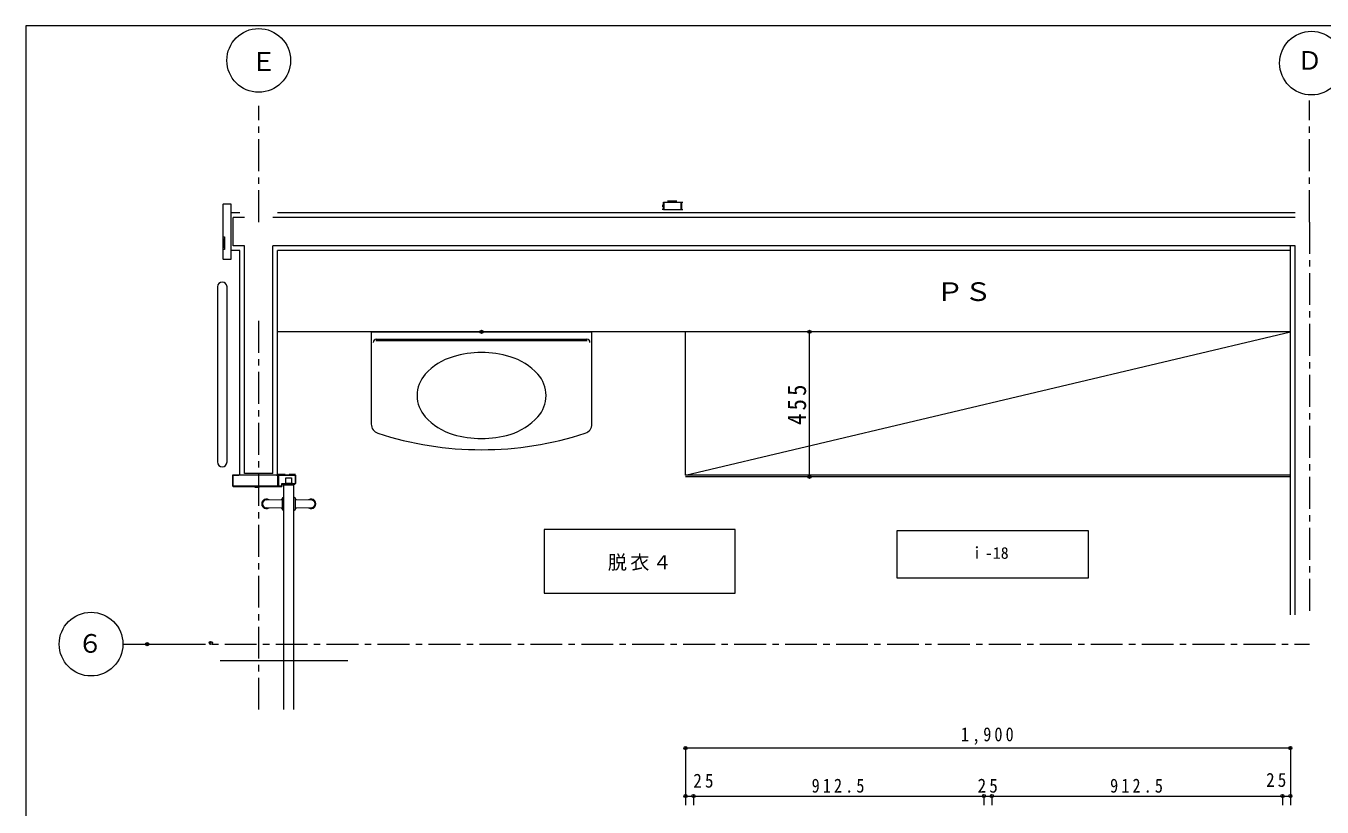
# Model space of a CAD drawing. Units: millimetres at full size, sheet at 1:20. Extents: x -4000 to 3877, y -2932 to 2626.
# Drawn here: x -4000 to 71, y 174 to 2626 of the extents above; entities that cross this region are included whole.
import ezdxf
from ezdxf.enums import TextEntityAlignment as Align

# ---------------------------------------------------------------- set-up
doc = ezdxf.new("R2010")
doc.units = ezdxf.units.MM
doc.header["$LTSCALE"] = 20
doc.header["$PDMODE"] = 32
doc.header["$PDSIZE"] = 10
doc.linetypes.add('CHAIN1', pattern=[8, 5, -1, 1, -1])
doc.linetypes.add('DASHED1', pattern=[1.8, 1.2, -0.6])
doc.layers.add('2-0', color=7, linetype='Continuous', lineweight=9)
doc.layers.add('3-C', color=4, linetype='Continuous', lineweight=9)
doc.styles.add('ＭＳ ゴシック', font='')
doc.styles.get('ＭＳ ゴシック').set_extended_font_data('MS Gothic')

msp = doc.modelspace()

# ---------------------------------------------------------------- linework, layer by layer
at = {"layer": '2-0'}
for p, q in [((-3999.8, 2626.44), (-3999.8, -2930.16)), ((3876.94, 2626.44), (-3999.8, 2626.44)), ((-1538.6, 1211.2), (-1538.6, 1666.2)), ((-28.23, 778), (-28.23, 1373.38)), ((-28.23, 1211.2), (-1928.23, 1211.2)), ((-2371.88, 1045.95), (-2371.88, 845.95)), ((-1771.88, 1045.95), (-2371.88, 1045.95)), ((-1771.88, 845.95), (-1771.88, 1045.95)), ((-2371.88, 845.95), (-1771.88, 845.95)), ((-1903.23, 209.03), (-990.73, 209.03)), ((-1903.23, 209.03), (-1903.23, 180.64)), ((-990.73, 209.03), (-990.73, 180.64)), ((-990.73, 209.03), (-965.73, 209.03)), ((-965.73, 209.03), (-965.73, 180.64)), ((-965.73, 209.03), (-53.23, 209.03)), ((-53.23, 209.03), (-53.23, 180.64))]:
    msp.add_line(p, q, dxfattribs=at)
at = {"layer": '2-0', "color": 5, "linetype": 'CHAIN1'}
for p, q in [((-3268.73, 2010.83), (-3268.73, 2375.8)), ((31.27, 2010.83), (31.27, 2392.8)), ((31.27, 2010.83), (31.27, 778)), ((-3268.73, 480.38), (-3268.73, 1713.2)), ((-3695.25, 685.85), (31.27, 685.85))]:
    msp.add_line(p, q, dxfattribs=at)
at = {"layer": '2-0', "color": 2, "linetype": 'DASHED1'}
for p, q in [((-1984.23, 2077.2), (-1956.23, 2077.2)), ((-1955.23, 2076.2), (-1985.23, 2076.2)), ((-3209.23, 1219.7), (-3153.23, 1219.7))]:
    msp.add_line(p, q, dxfattribs=at)
at = {"layer": '2-0', "color": 2}
for p, q in [((-3381.23, 2066.2), (-3381.23, 1895.2)), ((-1996.23, 2050.7), (-2001.23, 2050.7)), ((-1999.23, 2058.66), (-1999.23, 2064.73)), ((-1999.02, 2064.98), (-1997.93, 2065.16)), ((-1997.93, 2058.23), (-1999.02, 2058.41)), ((-1997.23, 2065.7), (-1997.73, 2065.7)), ((-1997.73, 2057.7), (-1997.73, 2065.7)), ((-1997.73, 2057.7), (-1997.23, 2057.7)), ((-1997.23, 2071.7), (-1995.23, 2073.7)), ((-1997.23, 2049.7), (-1997.23, 2073.7)), ((-1997.23, 2073.7), (-1936.73, 2073.7)), ((-1997.23, 2049.7), (-1936.73, 2049.7)), ((-1996.23, 2071.28), (-1994.81, 2072.7)), ((-1996.23, 2071.28), (-1996.23, 2050.7)), ((-1942.23, 2072.7), (-1994.81, 2072.7)), ((-1962.23, 2074.2), (-1978.23, 2074.2)), ((-1978.23, 2073.7), (-1978.23, 2074.2)), ((-1977.74, 2075.05), (-1977.47, 2075.17)), ((-1962.71, 2075.05), (-1962.98, 2075.17)), ((-1962.23, 2073.7), (-1962.23, 2074.2)), ((-1941.23, 2073.7), (-1941.23, 2049.7)), ((-3377.23, 1959.7), (-3377.23, 1929.7)), ((-3376.23, 1924.7), (-3381.23, 1924.7)), ((-3398.23, 1807.57), (-3398.23, 1713.2)), ((-3368.23, 1713.2), (-3368.23, 1807.57)), ((-3398.23, 1713.2), (-3398.23, 1257.72)), ((-3368.23, 1257.72), (-3368.23, 1713.2)), ((-3153.23, 1216.7), (-3351.23, 1216.7)), ((-3351.23, 1216.7), (-3351.23, 1182.7)), ((-3349.23, 1180.7), (-3351.23, 1182.7)), ((-3331.23, 1215.7), (-3350.23, 1215.7)), ((-3350.23, 1215.7), (-3350.23, 1183.11)), ((-3348.81, 1181.7), (-3350.23, 1183.11)), ((-3349.23, 1180.7), (-3196.23, 1180.7)), ((-3197.23, 1181.7), (-3348.81, 1181.7)), ((-3281.73, 1180.7), (-3281.73, 1180.2)), ((-3265.73, 1180.7), (-3265.73, 1180.2)), ((-3154.23, 1215.7), (-3213.23, 1215.7)), ((-3209.23, 1216.7), (-3209.23, 1180.7)), ((-3206.23, 1216.7), (-3206.23, 1180.7)), ((-3197.23, 1189.2), (-3197.23, 1181.7)), ((-3156.23, 1189.2), (-3197.23, 1189.2)), ((-3196.23, 1188.2), (-3196.23, 1180.7)), ((-3196.23, 1188.2), (-3155.23, 1188.2)), ((-3189.23, 1186.2), (-3159.23, 1186.2)), ((-3189.23, 480.38), (-3189.23, 1186.2)), ((-3178.23, 1186.7), (-3178.23, 1186.2)), ((-3178.23, 1186.7), (-3170.23, 1186.7)), ((-3177.69, 1186.9), (-3177.51, 1187.99)), ((-3170.94, 1187.99), (-3170.76, 1186.9)), ((-3170.23, 1186.2), (-3170.23, 1186.7)), ((-3159.23, 1186.2), (-3159.23, 480.38)), ((-3154.23, 1191.2), (-3156.23, 1189.2)), ((-3155.23, 1188.2), (-3153.23, 1190.2)), ((-3154.23, 1215.7), (-3154.23, 1191.2)), ((-3153.23, 1216.7), (-3153.23, 1190.2)), ((-3265.73, 1180.2), (-3281.73, 1180.2)), ((-3281.24, 1179.34), (-3280.97, 1179.23)), ((-3266.21, 1179.34), (-3266.48, 1179.23)), ((-3195.23, 1142.2), (-3195.23, 1110.2)), ((-3189.23, 1145.7), (-3191.73, 1145.7)), ((-3159.23, 1145.7), (-3156.73, 1145.7)), ((-3153.23, 1110.2), (-3153.23, 1142.2)), ((-3244.23, 1138.7), (-3197.19, 1139.81)), ((-3197.19, 1112.58), (-3244.23, 1113.7)), ((-3189.23, 1106.7), (-3191.73, 1106.7)), ((-3159.23, 1106.7), (-3156.73, 1106.7)), ((-3151.26, 1139.81), (-3104.23, 1138.7)), ((-3104.23, 1113.7), (-3151.26, 1112.58)), ((-2989.23, 633.45), (-3389.23, 633.45))]:
    msp.add_line(p, q, dxfattribs=at)
at = {"layer": '2-0', "color": 3}
for p, q in [((-3328.23, 2040.2), (-3356.23, 2040.2)), ((-13.23, 2040.2), (-3209.23, 2040.2)), ((-3328.23, 1921.2), (-3356.23, 1921.2)), ((-3328.23, 1713.2), (-3328.23, 1921.2)), ((-28.23, 1921.2), (-3209.23, 1921.2)), ((-3209.23, 1713.2), (-3209.23, 1921.2)), ((-28.23, 1713.2), (-28.23, 1936.2)), ((-3328.23, 1215.7), (-3328.23, 1713.2)), ((-3209.23, 1215.7), (-3209.23, 1713.2)), ((-28.23, 778), (-28.23, 1713.2))]:
    msp.add_line(p, q, dxfattribs=at)
at = {"layer": '2-0', "color": 134}
for p, q in [((-3349.23, 1936.2), (-3349.23, 2025.2)), ((-3313.23, 2025.2), (-3349.23, 2025.2)), ((-13.23, 2025.2), (-3224.23, 2025.2)), ((-3313.23, 1936.2), (-3349.23, 1936.2)), ((-3313.23, 1713.2), (-3313.23, 1936.2)), ((-13.23, 1936.2), (-3224.23, 1936.2)), ((-3224.23, 1713.2), (-3224.23, 1936.2)), ((-13.23, 1713.2), (-13.23, 1936.2)), ((-3313.23, 1221.7), (-3313.23, 1713.2)), ((-3224.23, 1221.7), (-3224.23, 1713.2)), ((-13.23, 778), (-13.23, 1713.2)), ((-28.23, 1666.2), (-3209.23, 1666.2)), ((-2915.23, 1666.2), (-2915.23, 1376.69)), ((-2915.23, 1666.2), (-2222.22, 1666.2)), ((-2901.05, 1639.2), (-2236.66, 1639.2)), ((-2899.23, 1643.2), (-2238.22, 1643.2)), ((-2222.22, 1376.69), (-2222.22, 1666.2)), ((-3224.23, 1221.7), (-3313.23, 1221.7))]:
    msp.add_line(p, q, dxfattribs=at)
at = {"layer": '2-0', "color": 4}
for p, q in [((-1928.23, 1216.2), (-1928.23, 1666.2)), ((-1262.92, 892.78), (-1262.92, 1042.78)), ((-662.92, 892.78), (-1262.92, 892.78)), ((-3618.73, 685.85), (-3443.73, 685.85)), ((-1928.23, 359.49), (-1928.23, 209.03)), ((-28.23, 359.49), (-28.23, 209.03)), ((-1928.23, 209.03), (-1903.23, 209.03)), ((-1928.23, 209.03), (-1928.23, 180.64)), ((-1903.23, 209.03), (-1903.23, 180.64)), ((-53.23, 209.03), (-53.23, 180.64))]:
    msp.add_line(p, q, dxfattribs=at)
at = {"layer": '2-0', "color": 2}
for points in [[(-3381.23, 2066.2), (-3379.23, 2068.2), (-3356.23, 2068.2), (-3356.23, 1893.2), (-3379.23, 1893.2), (-3381.23, 1895.2)], [(-1951.23, 2050.7), (-1942.23, 2050.7), (-1942.23, 2072.7)], [(-3381.23, 1964.7), (-3376.23, 1964.7), (-3376.23, 1924.7)], [(-3185.73, 1188.2), (-3185.73, 1191.2), (-3162.73, 1191.2), (-3162.73, 1188.2)], [(-3183.23, 1191.2), (-3183.23, 1208.2), (-3165.23, 1208.2), (-3165.23, 1191.2)]]:
    msp.add_lwpolyline(points, dxfattribs=at)
at = {"layer": '2-0', "color": 4}
for points in [[(-28.23, 1216.2), (-1928.23, 1216.2), (-28.23, 1666.2)], [(-1262.92, 1042.78), (-662.92, 1042.78), (-662.92, 892.78)], [(-53.23, 209.03), (-28.23, 209.03), (-28.23, 180.64)]]:
    msp.add_lwpolyline(points, dxfattribs=at)
at = {"layer": '2-0'}
for centre in [(-3268.73, 2518.2), (37.83, 2509.68), (-3795.25, 685.85)]:
    msp.add_circle(centre, 100, dxfattribs=at)
at = {"layer": '2-0', "color": 134}
msp.add_circle((-2568.73, 1666.2), 2, dxfattribs=at)
at = {"layer": '2-0', "color": 2}
for centre, radius, start, end in [((-1998.98, 2064.73), 0.25, 99.46232, 180), ((-1998.98, 2058.66), 0.25, 180, 260.53768), ((-1997.98, 2065.41), 0.25, 279.46232, 0), ((-1997.98, 2065.41), 0.25, 279.46232, 0), ((-1997.98, 2057.98), 0.25, 0, 80.53768), ((-1997.98, 2057.98), 0.25, 0, 80.53768), ((-1977.23, 2074.2), 1, 120.9804, 180), ((-1977.23, 2074.2), 1, 120.9804, 180), ((-1972.71, 2063.26), 12.82, 95.81511, 111.7954), ((-1972.71, 2063.26), 12.82, 95.81511, 111.7954), ((-1967.74, 2063.26), 12.82, 68.2046, 84.18489), ((-1967.74, 2063.26), 12.82, 68.2046, 84.18489), ((-1963.23, 2074.2), 1, 360, 59.0196), ((-1963.23, 2074.2), 1, 360, 59.0196), ((-3383.23, 1807.57), 15, 360, 180), ((-3383.23, 1257.72), 15, 180, 0), ((-3383.23, 1257.72), 15, 180, 0), ((-3177.94, 1186.95), 0.25, 270, 350.53768), ((-3177.26, 1187.95), 0.25, 90, 170.53768), ((-3171.19, 1187.95), 0.25, 9.46232, 90), ((-3170.51, 1186.95), 0.25, 189.46232, 270), ((-3280.73, 1180.2), 1, 180, 239.0196), ((-3276.21, 1191.13), 12.82, 248.2046, 264.18489), ((-3273.73, 1218.2), 40, 264.57773, 270), ((-3273.73, 1218.2), 40, 270, 275.42227), ((-3271.24, 1191.13), 12.82, 275.81511, 291.7954), ((-3266.73, 1180.2), 1, 300.9804, 0), ((-3244.23, 1126.2), 15, 57.77369, 302.2263), ((-3197.23, 1141.81), 2, 270.98776, 0), ((-3191.73, 1142.2), 3.5, 90, 180), ((-3156.73, 1142.2), 3.5, 0, 90), ((-3151.23, 1141.81), 2, 180, 269.01224), ((-3104.23, 1126.2), 15, 237.77369, 122.2263), ((-3244.23, 1126.2), 12.5, 90, 270), ((-3197.23, 1110.58), 2, 360, 89.01224), ((-3191.73, 1110.2), 3.5, 180, 270), ((-3156.73, 1110.2), 3.5, 270, 0), ((-3151.23, 1110.58), 2, 90.98776, 180), ((-3104.23, 1126.2), 12.5, 270, 90)]:
    msp.add_arc(centre, radius, start, end, dxfattribs=at)
at = {"layer": '2-0', "color": 2, "linetype": 'DASHED1'}
for start, end in [(90, 95.42227), (90, 95.42227), (84.57773, 90), (84.57773, 90)]:
    msp.add_arc((-1970.23, 2036.2), 40, start, end, dxfattribs=at)
at = {"layer": '2-0', "color": 134}
for centre, radius, start, end in [((-2899.23, 1633.19), 10, 90, 180), ((-2238.22, 1633.19), 10, 0, 90), ((-2604.29, 1406.02), 190, 106.53146, 138.04683), ((-2568.73, 1286.19), 315.01, 90, 106.53146), ((-2568.73, 1286.19), 315.01, 73.46852, 90), ((-2533.16, 1406.02), 190, 41.95316, 73.46852), ((-2671.23, 1466.19), 100, 138.04683, 180), ((-2466.22, 1466.19), 100, 0, 41.95316), ((-2671.23, 1466.19), 100, 180, 221.95316), ((-2466.22, 1466.19), 100, 318.04683, 0), ((-2604.29, 1526.36), 190, 221.95316, 253.46852), ((-2533.16, 1526.36), 190, 286.53146, 318.04683), ((-2885.23, 1376.69), 30, 180, 251.86743), ((-2568.73, 2343.19), 1047, 251.86743, 288.13255), ((-2568.73, 1646.2), 315.01, 253.46852, 270), ((-2568.73, 1646.2), 315.01, 270, 286.53146), ((-2252.22, 1376.69), 30, 288.13255, 0)]:
    msp.add_arc(centre, radius, start, end, dxfattribs=at)
msp.add_point((-2568.73, 1666.2), dxfattribs=at)
at = {"layer": '2-0'}
for p in [(-1538.6, 1666.2), (-1538.6, 1211.2), (-1903.23, 209.03), (-990.73, 209.03), (-965.73, 209.03), (-53.23, 209.03)]:
    msp.add_point(p, dxfattribs=at)
at = {"layer": '2-0', "color": 6}
for p in [(-3418.82, 689.48), (-3618.73, 685.85), (-1928.23, 359.49), (-28.23, 359.49), (-1928.23, 209.03), (-1903.23, 209.03), (-53.23, 209.03), (-28.23, 209.03)]:
    msp.add_point(p, dxfattribs=at)
at = {"layer": '3-C'}
msp.add_line((-28.23, 359.49), (-1928.23, 359.49), dxfattribs=at)

# ---------------------------------------------------------------- texts
at = {"layer": '2-0', "style": 'ＭＳ ゴシック'}
for s, p in [('Ｅ', (-3293.37, 2467.76)), ('Ｄ', (-7.86, 2471.21)), ('６', (-3838.01, 641.23))]:
    msp.add_text(s, height=58.65, dxfattribs=at).set_placement(p, align=Align.BOTTOM_LEFT)
at = {"layer": '2-0', "style": 'ＭＳ ゴシック', "width": 1.1}
msp.add_text('ＰＳ', height=58.65, dxfattribs=at).set_placement((-1141.34, 1745.42), align=Align.BOTTOM_LEFT)
at = {"layer": '2-0', "color": 4, "style": 'ＭＳ ゴシック'}
msp.add_text('ｉ-18', height=36.66, dxfattribs=at).set_placement((-1037.92, 942.78), align=Align.BOTTOM_LEFT)
at = {"layer": '2-0', "insert": (-1548.6, 1373.7), "char_height": 58.65, "attachment_point": 7, "rotation": 90, "style": 'ＭＳ ゴシック'}
msp.add_mtext('\\T1.27;\\W0.9;455', dxfattribs=at)
at = {"layer": '2-0', "char_height": 43.99, "attachment_point": 7, "style": 'ＭＳ ゴシック'}
for s, insert in [('\\T1.17;脱衣４', (-2171.88, 915.95)), ('\\T1.38;\\W0.85;1,900', (-1063.23, 369.49)), ('\\T1.36;\\W0.9;25', (-1903.73, 234.61)), ('\\T1.38;\\W0.85;912.5', (-1531.98, 219.03)), ('\\T1.36;\\W0.9;25', (-1010.73, 219.03)), ('\\T1.38;\\W0.85;912.5', (-594.48, 219.03)), ('\\T1.36;\\W0.9;25', (-104.58, 237.05))]:
    msp.add_mtext(s, dxfattribs=dict(at, insert=insert))

doc.saveas('drawing.dxf')
